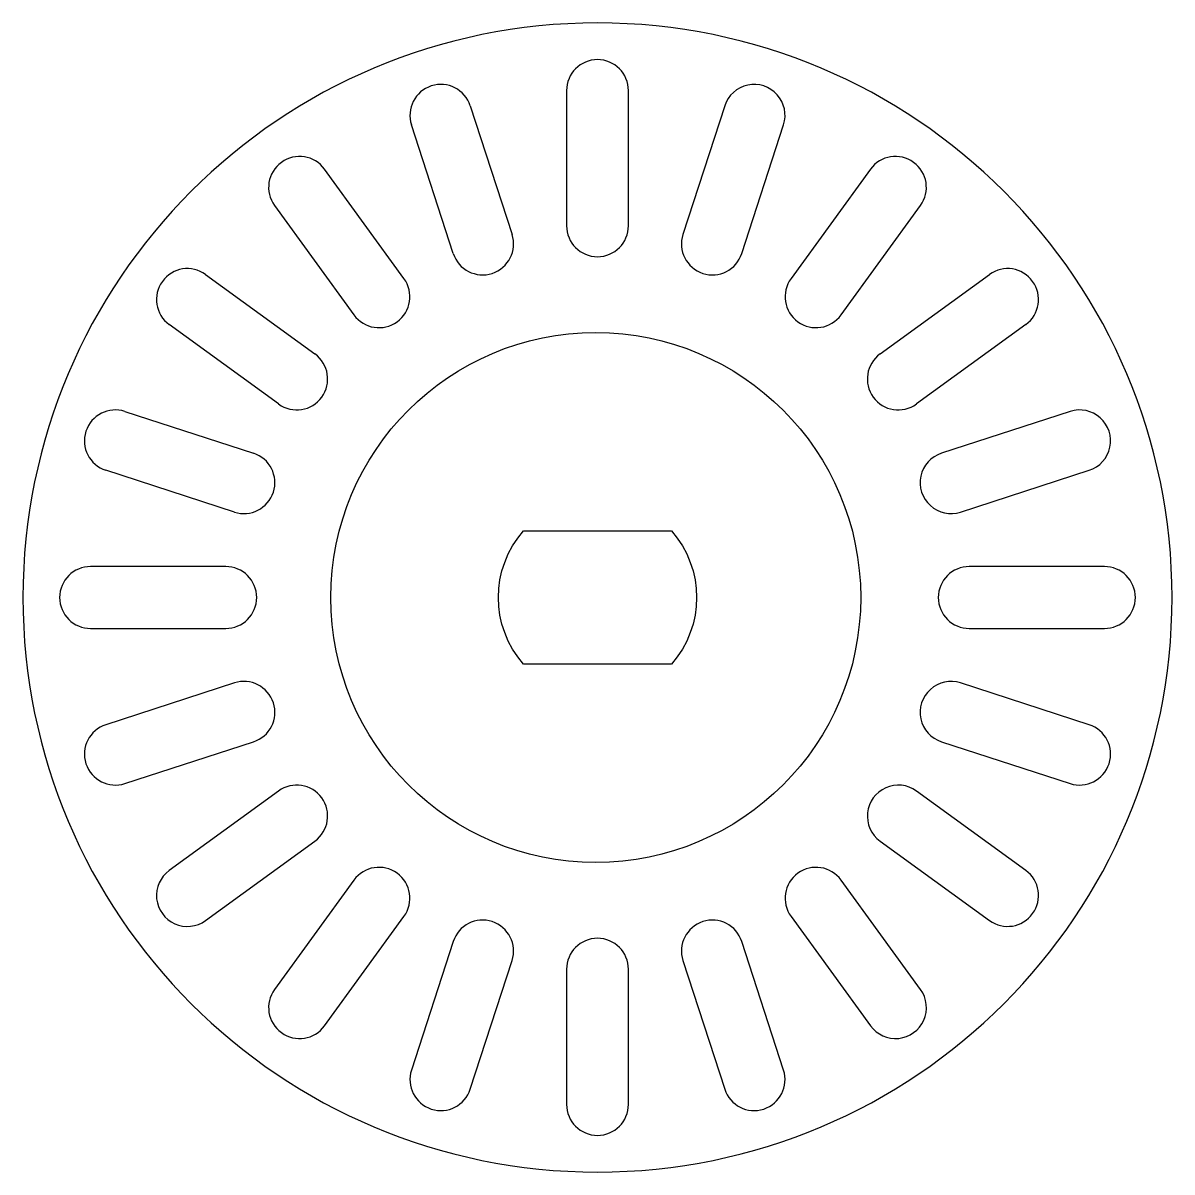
# Model space of a CAD drawing. Header units: millimetres. Extents: x -17 to 17, y -17 to 17.
import ezdxf

# ---------------------------------------------------------------- set-up
doc = ezdxf.new("R2010")
doc.units = ezdxf.units.MM
doc.layers.get('0').update_dxf_attribs({"linetype": 'CONTINUOUS'})

msp = doc.modelspace()

# ---------------------------------------------------------------- linework, layer by layer
for p, q in [((-3.765, 14.549), (-2.529, 10.744)), ((-4.269, 10.179), (-5.505, 13.983)), ((-11.598, 9.557), (-8.361, 7.206)), ((8.361, 7.206), (11.598, 9.557)), ((-9.437, 5.726), (-12.673, 8.077)), ((12.673, 8.077), (9.437, 5.726)), ((-13.983, 5.505), (-10.179, 4.269)), ((-10.744, 2.529), (-14.549, 3.765))]:
    msp.add_line(p, q)
for points in [[(0.915, 11), (0.915, 15, 1), (-0.915, 15), (-0.915, 11, 1)], [(4.269, 10.179), (5.505, 13.983, 1), (3.765, 14.549), (2.529, 10.744, 1)], [(-5.726, 9.437), (-8.077, 12.673, 1), (-9.557, 11.598), (-7.206, 8.361, 1)], [(7.206, 8.361), (9.557, 11.598, 1), (8.077, 12.673), (5.726, 9.437, 1)], [(10.744, 2.529), (14.549, 3.765, 1), (13.983, 5.505), (10.179, 4.269, 1)], [(2.185, 1.975, -0.378215), (2.185, -1.975), (-2.185, -1.975, -0.378215), (-2.185, 1.975)], [(-11, 0.915), (-15, 0.915, 1), (-15, -0.915), (-11, -0.915, 1)], [(11, -0.915), (15, -0.915, 1), (15, 0.915), (11, 0.915, 1)], [(-10.744, -2.529), (-14.549, -3.765, 1), (-13.983, -5.505), (-10.179, -4.269, 1)], [(10.179, -4.269), (13.983, -5.505, 1), (14.549, -3.765), (10.744, -2.529, 1)], [(-9.437, -5.726), (-12.673, -8.077, 1), (-11.598, -9.557), (-8.361, -7.206, 1)], [(8.361, -7.206), (11.598, -9.557, 1), (12.673, -8.077), (9.437, -5.726, 1)], [(-7.206, -8.361), (-9.557, -11.598, 1), (-8.077, -12.673), (-5.726, -9.437, 1)], [(5.726, -9.437), (8.077, -12.673, 1), (9.557, -11.598), (7.206, -8.361, 1)], [(-4.269, -10.179), (-5.505, -13.983, 1), (-3.765, -14.549), (-2.529, -10.744, 1)], [(2.529, -10.744), (3.765, -14.549, 1), (5.505, -13.983), (4.269, -10.179, 1)], [(-0.915, -11), (-0.915, -15, 1), (0.915, -15), (0.915, -11, 1)]]:
    msp.add_lwpolyline(points, format="xyb", close=True)
at = {"extrusion": (0, 0, -1)}
msp.add_circle((0, 0), 17, dxfattribs=at)
msp.add_circle((-0.052, 0), 7.84)
for centre, start, end in [((-4.635, 14.266), 18, 198), ((-3.399, 10.462), -162, 18), ((-12.135, 8.817), 54, 234), ((12.135, 8.817), -54, 126), ((-8.899, 6.466), -126, 54), ((8.899, 6.466), 126, 306), ((-14.266, 4.635), 72, 252), ((-10.462, 3.399), -108, 72)]:
    msp.add_arc(centre, 0.915, start, end)

doc.saveas('drawing.dxf')
